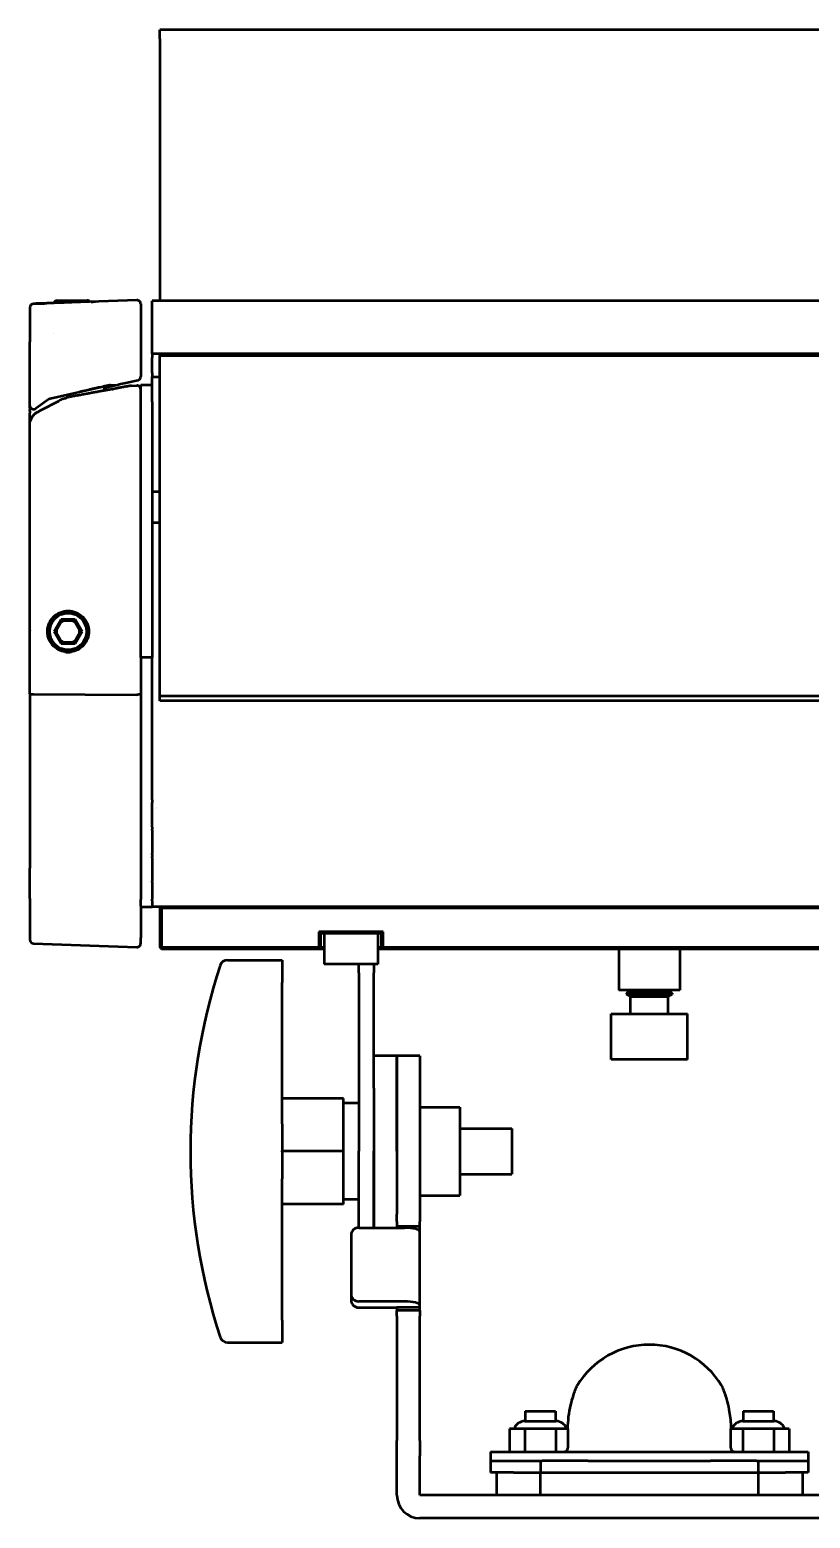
# Model space of a CAD drawing. Header units: millimetres. Extents: x 0 to 3000, y 0 to 3000.
# Drawn here: x 1805.5 to 1907.5, y 1404.5 to 1599.2 of the extents above; entities that cross this region are included whole.
import ezdxf

# ---------------------------------------------------------------- set-up
doc = ezdxf.new("R2010")
doc.units = ezdxf.units.MM
doc.layers.add('Visible (ANSI)', color=7, linetype='Continuous', lineweight=50)

msp = doc.modelspace()

# ---------------------------------------------------------------- linework, layer by layer
at = {"layer": 'Visible (ANSI)'}
for p, q in [((1822.4812, 1598.0129), (1822.4812, 1599.1955)), ((2820.4812, 1599.1955), (1822.4812, 1599.1955)), ((1822.4812, 1598.0129), (1822.4812, 1563.7281)), ((1809.0812, 1563.7709), (1812.5853, 1563.7709)), ((1812.5853, 1563.7709), (1812.9812, 1563.7709)), ((1819.4637, 1563.8274), (1813.2692, 1563.611)), ((1821.4812, 1563.592), (1821.4812, 1563.7281)), ((2821.4812, 1563.7281), (1821.4812, 1563.7281)), ((1821.4812, 1562.0395), (1821.4812, 1563.592)), ((1805.4812, 1562.8563), (1805.4812, 1562.8563)), ((1819.9812, 1563.3277), (1819.9812, 1562.7715)), ((1819.9812, 1562.7715), (1819.9812, 1560.8564)), ((1821.4812, 1557.3839), (1821.4812, 1562.0395)), ((1819.9812, 1560.8564), (1819.9812, 1553.8166)), ((1805.4812, 1553.4306), (1805.4812, 1558.3698)), ((1808.5812, 1559.4243), (1808.5812, 1559.4244)), ((1821.4812, 1556.805), (1821.4812, 1557.3839)), ((2821.4812, 1556.8052), (1821.4812, 1556.8052)), ((1821.4812, 1556.805), (1821.4812, 1556.305)), ((1821.4812, 1554.305), (1821.4812, 1556.305)), ((1822.4812, 1556.805), (1822.4812, 1556.605)), ((1822.4812, 1555.3797), (1822.4812, 1556.605)), ((1822.4812, 1556.605), (2820.4812, 1556.605)), ((1821.4812, 1554.305), (1821.4812, 1553.805)), ((1822.4812, 1512.0533), (1822.4812, 1555.3797)), ((1805.4812, 1552.9765), (1805.4812, 1553.4306)), ((1805.4812, 1550.0487), (1805.4812, 1552.9765)), ((1808.1465, 1550.9568), (1815.0751, 1552.517)), ((1815.9418, 1552.7122), (1815.075, 1552.517)), ((1815.075, 1552.517), (1815.075, 1552.517)), ((1815.1812, 1551.9779), (1815.1812, 1552.1409)), ((1815.1812, 1551.8921), (1815.1812, 1551.8921)), ((1815.5713, 1552.4237), (1817.1106, 1552.7703)), ((1816.0342, 1552.7241), (1817.0182, 1552.7584)), ((1818.0548, 1552.9829), (1817.1106, 1552.7703)), ((1819.5909, 1553.3289), (1818.0548, 1552.983)), ((1818.783, 1552.6337), (1819.4637, 1552.6575)), ((1819.9812, 1552.7381), (1821.4812, 1552.7381)), ((1819.9812, 1549.1361), (1819.9812, 1552.7381)), ((1821.4812, 1553.805), (1822.4812, 1553.805)), ((1821.4812, 1553.3587), (1821.4812, 1553.8049)), ((1821.4812, 1550.5332), (1821.4812, 1553.3587)), ((1805.4812, 1550.0487), (1805.4812, 1550.0444)), ((1805.4812, 1550.0218), (1805.4812, 1550.0011)), ((1805.4812, 1549.9765), (1805.4812, 1549.9532)), ((1807.9618, 1550.8731), (1806.2756, 1549.6444)), ((1806.9106, 1549.4213), (1809.3128, 1550.6745)), ((1821.4812, 1550.5332), (1821.4812, 1549.1361)), ((1805.4812, 1549.939), (1805.4812, 1549.9111)), ((1805.4812, 1549.8843), (1805.4812, 1549.8521)), ((1805.4812, 1547.4631), (1805.4812, 1549.0509)), ((1806.5561, 1549.2363), (1806.9106, 1549.4212)), ((1806.5561, 1549.2363), (1806.5561, 1549.2363)), ((1806.5561, 1549.2362), (1806.5562, 1549.2362)), ((1819.9812, 1517.0798), (1819.9812, 1549.1361)), ((1821.4812, 1549.1361), (1821.4812, 1517.0798)), ((1805.4812, 1547.4631), (1805.4812, 1547.4692)), ((1805.4812, 1512.3319), (1805.4812, 1547.4631)), ((1821.4812, 1538.7827), (1822.4812, 1538.7827)), ((1821.4812, 1534.7255), (1822.4812, 1534.7255)), ((1809.5657, 1522.0612), (1808.6502, 1520.4755)), ((1809.6812, 1521.8612), (1808.8812, 1520.4755)), ((1811.3967, 1522.0612), (1809.5657, 1522.0612)), ((1809.5657, 1522.0612), (1809.6812, 1521.8612)), ((1811.2812, 1521.8612), (1809.6812, 1521.8612)), ((1811.3967, 1522.0612), (1811.2812, 1521.8612)), ((1812.0812, 1520.4755), (1811.2812, 1521.8612)), ((1812.3121, 1520.4755), (1811.3967, 1522.0612)), ((1808.6502, 1520.4755), (1809.5657, 1518.8899)), ((1808.6502, 1520.4755), (1808.8812, 1520.4755)), ((1808.8812, 1520.4755), (1809.6812, 1519.0899)), ((1809.5657, 1518.8899), (1809.6812, 1519.0899)), ((1809.5657, 1518.8899), (1811.3967, 1518.8899)), ((1809.6812, 1519.0899), (1811.2812, 1519.0899)), ((1811.2812, 1519.0899), (1812.0812, 1520.4755)), ((1811.3967, 1518.8899), (1811.2812, 1519.0899)), ((1811.3967, 1518.8899), (1812.3121, 1520.4755)), ((1812.3121, 1520.4755), (1812.0812, 1520.4755)), ((1819.9812, 1517.0798), (1819.9812, 1498.1202)), ((1821.4812, 1517.0798), (1819.9812, 1517.0798)), ((1821.4812, 1505.9588), (1821.4812, 1517.0798)), ((1805.4812, 1512.3319), (1805.4812, 1496.3589)), ((1805.9637, 1512.2683), (1819.4637, 1512.2084)), ((1822.4812, 1511.4144), (1822.4812, 1512.0533)), ((1822.4812, 1512.0533), (2820.4812, 1512.0533)), ((2820.4812, 1511.4144), (1822.4812, 1511.4144)), ((1821.4812, 1505.6301), (1821.4812, 1505.9588)), ((1821.4812, 1505.3787), (1821.4812, 1505.6301)), ((1821.4812, 1505.0061), (1821.4812, 1505.3787)), ((1821.4812, 1502.4636), (1821.4812, 1505.0061)), ((1821.4812, 1502.0275), (1821.4812, 1502.4636)), ((1821.4812, 1501.693), (1821.4812, 1502.0275)), ((1821.4812, 1501.2812), (1821.4812, 1501.693)), ((1821.4812, 1498.5875), (1821.4812, 1501.2812)), ((1819.9812, 1498.1202), (1819.9812, 1494.8499)), ((1821.4812, 1498.4652), (1821.4812, 1498.5875)), ((1821.4812, 1498.4652), (1821.4812, 1498.1255)), ((1821.4812, 1498.0081), (1821.4812, 1498.1255)), ((1821.4812, 1494.9929), (1821.4812, 1498.0081)), ((1819.9812, 1494.8499), (1819.9812, 1485.4381)), ((1821.4812, 1494.8752), (1821.4812, 1494.9929)), ((1821.4812, 1494.8752), (1821.4812, 1494.6307)), ((1821.4812, 1494.5021), (1821.4812, 1494.6307)), ((1821.4812, 1494.5021), (1821.4812, 1491.4329)), ((1821.4812, 1491.3043), (1821.4812, 1491.4329)), ((1821.4812, 1491.3043), (1821.4812, 1491.0179)), ((1821.4812, 1490.8893), (1821.4812, 1491.0179)), ((1821.4812, 1490.8893), (1821.4812, 1487.8201)), ((1805.4812, 1485.5648), (1805.4812, 1489.5108)), ((1821.4812, 1487.6915), (1821.4812, 1487.8201)), ((1821.4812, 1487.6915), (1821.4812, 1485.4795)), ((1819.9812, 1484.5596), (1819.9812, 1485.4381)), ((1819.9812, 1484.5596), (1819.9812, 1480.3855)), ((1821.4812, 1484.4381), (1819.9812, 1484.4381)), ((1821.4812, 1485.2571), (1821.4812, 1485.4795)), ((1821.4812, 1485.2571), (1821.4812, 1484.4381)), ((2821.4812, 1484.4795), (1821.4812, 1484.4795)), ((1822.5812, 1484.3795), (1822.4812, 1484.2795)), ((1822.4812, 1484.2795), (1822.4812, 1479.1795)), ((1822.5812, 1484.3795), (1822.6812, 1484.4795)), ((1822.6812, 1484.2795), (1822.5812, 1484.3795)), ((2032.2812, 1484.2795), (1822.6812, 1484.2795)), ((1822.6812, 1484.2795), (1822.6812, 1479.1795)), ((1819.9812, 1479.6933), (1819.9812, 1480.3855)), ((1843.2812, 1481.1795), (1843.2812, 1479.1795)), ((1851.6812, 1481.1795), (1843.2812, 1481.1795)), ((1843.2812, 1481.1795), (1843.4812, 1480.9795)), ((1843.4812, 1480.9795), (1843.4812, 1479.1795)), ((1851.4812, 1480.9795), (1843.4812, 1480.9795)), ((1843.9812, 1480.9795), (1843.9812, 1476.9795)), ((1850.9812, 1480.9795), (1850.9812, 1476.9795)), ((1851.6812, 1481.1795), (1851.4812, 1480.9795)), ((1851.4812, 1479.1795), (1851.4812, 1480.9795)), ((1851.6812, 1479.1795), (1851.6812, 1481.1795)), ((1805.9637, 1479.665), (1819.4637, 1479.1936)), ((1822.5812, 1479.0795), (1822.4812, 1479.1795)), ((1822.6812, 1479.1795), (1822.5812, 1479.0795)), ((1822.5812, 1479.0795), (1822.6812, 1478.9795)), ((1822.6812, 1479.1795), (1843.2812, 1479.1795)), ((1822.6812, 1478.9795), (1843.2812, 1478.9795)), ((1843.3812, 1479.0795), (1843.2812, 1479.1795)), ((1843.2812, 1478.9795), (1843.3812, 1479.0795)), ((1843.2812, 1478.9795), (1843.9812, 1478.9795)), ((1843.3812, 1479.0795), (1843.4812, 1479.1795)), ((1843.4812, 1479.1795), (1843.9812, 1479.1795)), ((1850.9812, 1479.1795), (1851.4812, 1479.1795)), ((1850.9812, 1478.9795), (1851.6812, 1478.9795)), ((1851.5812, 1479.0795), (1851.4812, 1479.1795)), ((1851.6812, 1479.1795), (1851.5812, 1479.0795)), ((1851.5812, 1479.0795), (1851.6812, 1478.9795)), ((1851.6812, 1479.1795), (1923.2812, 1479.1795)), ((1851.6812, 1478.9795), (1923.2812, 1478.9795)), ((1882.4812, 1478.9795), (1882.4812, 1473.5795)), ((1890.4812, 1478.9795), (1890.4812, 1473.5795)), ((1831.3197, 1477.4795), (1838.4812, 1477.4795)), ((1838.4812, 1477.4794), (1838.4812, 1477.4795)), ((1838.4812, 1477.4794), (1838.4812, 1474.5654)), ((1850.9812, 1476.9795), (1843.9812, 1476.9795)), ((1848.4812, 1475.8178), (1848.4812, 1476.9795)), ((1850.4812, 1476.9795), (1850.4812, 1475.8178)), ((1838.4812, 1469.01), (1838.4812, 1474.5654)), ((1848.4812, 1475.8178), (1848.4812, 1462.1413)), ((1850.4812, 1462.1413), (1850.4812, 1475.8178)), ((1890.4812, 1473.5795), (1882.4812, 1473.5795)), ((1884.0187, 1473.4795), (1883.4812, 1473.1692)), ((1883.4812, 1473.1692), (1889.4812, 1473.1692)), ((1883.4812, 1473.1692), (1883.4812, 1473.0442)), ((1889.4812, 1473.0442), (1883.4812, 1473.0442)), ((1884.0187, 1472.7339), (1883.4812, 1473.0442)), ((1884.0187, 1473.4795), (1884.0187, 1473.5795)), ((1888.9437, 1473.4795), (1884.0187, 1473.4795)), ((1884.0187, 1472.7339), (1888.9437, 1472.7339)), ((1884.0187, 1470.4795), (1884.0187, 1472.7339)), ((1888.9437, 1473.4795), (1888.9437, 1473.5795)), ((1888.9437, 1473.4795), (1889.4812, 1473.1692)), ((1888.9437, 1472.7339), (1889.4812, 1473.0442)), ((1888.9437, 1470.4795), (1888.9437, 1472.7339)), ((1889.4812, 1473.1692), (1889.4812, 1473.0442)), ((1881.4812, 1470.4795), (1891.4812, 1470.4795)), ((1881.4812, 1464.4795), (1881.4812, 1470.4795)), ((1891.4812, 1464.4795), (1891.4812, 1470.4795)), ((1838.4812, 1457.1427), (1838.4812, 1469.01)), ((1853.4812, 1464.9795), (1850.4812, 1464.9795)), ((1853.4812, 1464.9795), (1853.4812, 1452.4795)), ((1853.4812, 1452.4795), (1853.4812, 1464.9795)), ((1856.4812, 1464.9795), (1853.4812, 1464.9795)), ((1856.4812, 1464.9795), (1856.4812, 1452.4795)), ((1891.4812, 1464.4795), (1881.4812, 1464.4795)), ((1848.4812, 1462.1413), (1848.4812, 1460.7295)), ((1848.4812, 1460.7295), (1848.4812, 1452.4795)), ((1850.4812, 1460.7295), (1850.4812, 1462.1413)), ((1850.4812, 1460.7295), (1850.4812, 1452.4795)), ((1846.4812, 1459.4077), (1838.4812, 1459.4077)), ((1846.4812, 1452.4795), (1846.4812, 1459.4077)), ((1846.4812, 1458.8095), (1848.4812, 1458.8095)), ((1838.4812, 1456.0645), (1838.4812, 1457.1427)), ((1856.4812, 1458.253), (1861.6812, 1458.253)), ((1861.6812, 1458.253), (1861.6812, 1446.706)), ((1838.4812, 1456.0645), (1838.4812, 1452.5389)), ((1861.6812, 1455.4795), (1868.4812, 1455.4795)), ((1868.4812, 1455.4795), (1868.4812, 1449.4795)), ((1838.4812, 1452.4202), (1838.4812, 1452.5389)), ((1846.4812, 1452.4795), (1838.4812, 1452.4795)), ((1838.4812, 1452.4202), (1838.4812, 1448.8945)), ((1846.4812, 1445.5513), (1846.4812, 1452.4795)), ((1848.4812, 1442.4795), (1848.4812, 1452.4795)), ((1850.4812, 1452.4795), (1850.4812, 1442.4795)), ((1850.4812, 1442.4795), (1850.4812, 1452.4795)), ((1853.4812, 1452.4795), (1853.4812, 1444.2775)), ((1856.4812, 1452.4795), (1856.4812, 1444.2775)), ((1838.4812, 1447.8163), (1838.4812, 1448.8945)), ((1861.6812, 1449.4795), (1868.4812, 1449.4795)), ((1838.4812, 1435.949), (1838.4812, 1447.8163)), ((1846.4812, 1445.5513), (1838.4812, 1445.5513)), ((1848.4812, 1446.1762), (1846.4812, 1446.1762)), ((1856.4812, 1446.706), (1861.6812, 1446.706)), ((1853.4812, 1443.3139), (1853.4812, 1444.2775)), ((1853.4812, 1443.3139), (1853.4812, 1442.6401)), ((1856.4812, 1444.2775), (1856.4812, 1443.3139)), ((1856.4812, 1442.6401), (1856.4812, 1443.3139)), ((1847.4812, 1441.516), (1847.4812, 1433.8079)), ((1848.4812, 1442.4795), (1854.4812, 1442.4795)), ((1853.4812, 1442.6401), (1853.4812, 1442.4795)), ((1856.4812, 1442.6401), (1853.4812, 1442.6401)), ((1856.4812, 1441.9442), (1856.4812, 1442.6401)), ((1856.4812, 1432.3091), (1856.4812, 1441.9442)), ((1838.4812, 1430.3937), (1838.4812, 1435.949)), ((1847.4812, 1433.8079), (1847.4812, 1433.0049)), ((1854.4812, 1432.8443), (1848.4812, 1432.8443)), ((1848.4812, 1432.0414), (1853.4812, 1432.0414)), ((1853.4812, 1432.0414), (1853.4812, 1431.6497)), ((1856.4812, 1432.0414), (1853.4812, 1432.0414)), ((1853.4812, 1430.9173), (1853.4812, 1431.6497)), ((1856.4812, 1431.6497), (1853.4812, 1431.6497)), ((1856.4812, 1432.0414), (1856.4812, 1432.3091)), ((1856.4812, 1431.6497), (1856.4812, 1432.0414)), ((1856.4812, 1431.6497), (1856.4812, 1430.9173)), ((1838.4812, 1430.3937), (1838.4812, 1427.4796)), ((1853.4812, 1430.9173), (1853.4812, 1428.5932)), ((1856.4812, 1428.5932), (1856.4812, 1430.9173)), ((1831.3197, 1427.4795), (1838.4812, 1427.4795)), ((1838.4812, 1427.4795), (1838.4812, 1427.4796)), ((1853.4812, 1428.5932), (1853.4812, 1419.7743)), ((1856.4812, 1419.7743), (1856.4812, 1428.5932)), ((1853.4812, 1419.7743), (1853.4812, 1414.6335)), ((1856.4812, 1414.6335), (1856.4812, 1419.7743)), ((1870.2312, 1418.4795), (1874.2312, 1418.4795)), ((1870.2312, 1418.4795), (1870.2312, 1417.1795)), ((1874.2312, 1418.4795), (1874.2312, 1417.1795)), ((1898.7312, 1418.4795), (1902.7312, 1418.4795)), ((1898.7312, 1418.4795), (1898.7312, 1417.1795)), ((1902.7312, 1418.4795), (1902.7312, 1417.1795)), ((1870.2105, 1416.1795), (1868.1897, 1416.1795)), ((1868.1897, 1416.1795), (1868.1897, 1413.1795)), ((1870.2012, 1417.1795), (1874.2612, 1417.1795)), ((1874.2519, 1416.1795), (1870.2105, 1416.1795)), ((1870.2105, 1416.1795), (1870.2105, 1413.1795)), ((1874.2519, 1416.1795), (1874.2519, 1413.1795)), ((1875.8341, 1416.1795), (1874.2519, 1416.1795)), ((1875.8341, 1416.1795), (1875.8341, 1413.6795)), ((1897.1282, 1413.6795), (1897.1282, 1416.1795)), ((1898.7105, 1416.1795), (1897.1282, 1416.1795)), ((1898.7012, 1417.1795), (1902.7612, 1417.1795)), ((1902.7519, 1416.1795), (1898.7105, 1416.1795)), ((1898.7105, 1416.1795), (1898.7105, 1413.1795)), ((1902.7519, 1416.1795), (1902.7519, 1413.1795)), ((1904.7726, 1416.1795), (1902.7519, 1416.1795)), ((1904.7726, 1416.1795), (1904.7726, 1413.1795)), ((1853.4812, 1412.6406), (1853.4812, 1414.6335)), ((1856.4812, 1414.6335), (1856.4812, 1412.6406)), ((1853.4812, 1407.4795), (1853.4812, 1412.6406)), ((1856.4812, 1407.4795), (1856.4812, 1412.6406)), ((1865.7312, 1413.1795), (1878.4812, 1413.1795)), ((1865.7312, 1413.1795), (1865.7312, 1411.9795)), ((1865.7312, 1411.9795), (1872.2312, 1411.9795)), ((1865.7312, 1411.9795), (1865.7312, 1410.4795)), ((1872.2312, 1411.9795), (1872.4812, 1411.9795)), ((1872.2312, 1411.9795), (1872.2312, 1410.4795)), ((1878.4812, 1411.9795), (1872.4812, 1411.9795)), ((1878.4812, 1413.1795), (1894.4812, 1413.1795)), ((1878.4812, 1411.9795), (1894.4812, 1411.9795)), ((1894.4812, 1413.1795), (1907.2312, 1413.1795)), ((1900.4812, 1411.9795), (1894.4812, 1411.9795)), ((1900.4812, 1411.9795), (1900.7312, 1411.9795)), ((1900.7312, 1411.9795), (1907.2312, 1411.9795)), ((1900.7312, 1410.4795), (1900.7312, 1411.9795)), ((1907.2312, 1413.1795), (1907.2312, 1411.9795)), ((1907.2312, 1411.9795), (1907.2312, 1410.4795)), ((1868.7002, 1410.4795), (1865.7312, 1410.4795)), ((1866.4815, 1410.4795), (1866.4815, 1407.4795)), ((1868.7002, 1410.4795), (1872.2112, 1410.4795)), ((1872.2112, 1410.4795), (1900.7512, 1410.4795)), ((1872.2112, 1410.4795), (1872.2112, 1407.4795)), ((1900.7512, 1410.4795), (1904.2622, 1410.4795)), ((1900.7512, 1407.4795), (1900.7512, 1410.4795)), ((1907.2312, 1410.4795), (1904.2622, 1410.4795)), ((1906.4809, 1410.4795), (1906.4809, 1407.4795)), ((1916.4812, 1407.4795), (1856.4812, 1407.4795)), ((1916.4812, 1404.4795), (1856.4812, 1404.4795))]:
    msp.add_line(p, q, dxfattribs=at)
for radius in [2.6, 2.4]:
    msp.add_circle((1810.4812, 1520.4755), radius, dxfattribs=at)
for centre, radius, start, end in [((1809.0812, 1563.2709), 0.5, 90, 159.182764), ((1812.9812, 1563.2709), 0.5, 43.224802, 90), ((1819.4812, 1563.3278), 0.5, 359.993399, 92.002594), ((1805.9812, 1562.8563), 0.5, 92.000295, 180), ((1817.0008, 1553.2581), 0.5, 272.000113, 282.690021), ((1818.8005, 1552.134), 0.5, 92.000003, 100.40334), ((1819.4812, 1552.1578), 0.5, 0, 92), ((1819.4812, 1553.8166), 0.5, 282.690039, 0), ((1805.9812, 1550.0485), 0.5, 179.982243, 306.079976), ((1810.4812, 1520.4755), 1.5, 112.517825, 127.482175), ((1810.4812, 1520.4755), 1.5, 52.517825, 67.482175), ((1810.4812, 1520.4755), 1.5, 172.517825, 187.482175), ((1810.4812, 1520.4755), 1.5, 232.517825, 247.482175), ((1810.4812, 1520.4755), 1.5, 292.517825, 307.482175), ((1810.4812, 1520.4755), 1.5, 352.517825, 7.482175), ((1821.4812, 1497.1493), 0.5, 25.220948, 25.225975), ((1805.9812, 1480.1647), 0.5, 180, 268), ((1819.4812, 1479.6933), 0.5, 267.999649, 0), ((1904.4299, 1452.4795), 77.9488, 161.826481, 198.173519), ((1831.3197, 1476.4795), 1, 90, 161.826481), ((1831.3197, 1428.4795), 1, 198.173519, 270), ((1886.4812, 1416.1795), 11, 31.002719, 148.997281), ((1877.4811, 1421.5878), 0.5, 148.991359, 154.212521), ((1895.4812, 1421.5878), 0.5, 25.786727, 31.007842), ((1895.4812, 1421.5878), 0.5, 14.483675, 14.486394), ((1870.2012, 1415.6795), 1.5, 90, 160.528779), ((1874.2612, 1415.6795), 1.5, 19.471221, 90), ((1898.7012, 1415.6795), 1.5, 90, 160.528779), ((1902.7612, 1415.6795), 1.5, 19.471221, 90), ((1875.3341, 1413.6795), 0.5, 269.999712, 0), ((1897.6282, 1413.6795), 0.5, 180, 270.000288), ((1856.4812, 1407.4795), 3, 180, 270)]:
    msp.add_arc(centre, radius, start, end, dxfattribs=at)
for centre, major_axis, ratio, start_param, end_param in [((1787.747, 1562.7413), (26.3165, 0.8985), 0.00034011, 5.49551491, 5.57470978), ((1816.0452, 1552.2406), (0.4602, 0.1741), 0.98085447, 1.23809984, 1.42784518), ((1817.9449, 1553.4707), (0.1098, -0.4878), 0.0130534, 0.00000007, 0.00005252), ((1805.9812, 1489.5108), (-0.5, 0), 0.00019617, 6.28200081, 6.28318531), ((1805.9812, 1485.5648), (-0.5, 0), 0.00019617, 6.28296131, 6.28318531), ((1848.4812, 1441.516), (-1, 0), 0.96351791, 4.71238898, 6.28318531), ((1854.4812, 1441.9442), (2, 0), 0.26764386, 0, 1.57079633), ((1848.4812, 1433.8079), (-1, 0), 0.96351791, 0, 1.57079633), ((1848.4812, 1433.0049), (-1, 0), 0.96351791, 0, 1.57079633), ((1854.4812, 1432.3091), (2, 0), 0.26764386, 0, 1.57079633)]:
    msp.add_ellipse(centre, major_axis=major_axis, ratio=ratio, start_param=start_param, end_param=end_param, dxfattribs=at)
for points, knots in [([(1813.2693, 1563.6106), (1812.7512, 1563.5931), (1812.2303, 1563.5749), (1811.7083, 1563.5566), (1811.2317, 1563.54), (1810.7542, 1563.5233), (1810.2771, 1563.5067), (1810.0474, 1563.4986), (1809.8177, 1563.4906), (1809.5884, 1563.4826), (1809.3747, 1563.4751), (1809.1614, 1563.4677), (1808.9484, 1563.4603), (1808.5274, 1563.4456), (1808.1081, 1563.4309), (1807.6912, 1563.4164), (1807.2792, 1563.402), (1806.8696, 1563.3877), (1806.4653, 1563.3735), (1806.2973, 1563.3677), (1806.1303, 1563.3618), (1805.9637, 1563.356)], [0, 0, 0, 0, 0.21249592, 0.21249592, 0.21249592, 0.40655314, 0.40655314, 0.40655314, 0.5, 0.5, 0.5, 0.58705954, 0.58705954, 0.58705954, 0.7592082, 0.7592082, 0.7592082, 0.92932609, 0.92932609, 0.92932609, 1, 1, 1, 1]), ([(1813.5245, 1563.6196), (1813.6577, 1563.6243), (1813.7664, 1563.6283), (1813.9192, 1563.6339), (1813.9714, 1563.6359), (1814.0237, 1563.6379), (1814.037, 1563.6385), (1814.048, 1563.639), (1814.0504, 1563.6391), (1814.0504, 1563.6391)], [0.972777075, 0.972777075, 0.972777075, 0.972777075, 1.171378399, 1.171378399, 1.335367702, 1.335367702, 1.419242742, 1.419242742, 1.457343204, 1.457343204, 1.457343204, 1.457343204]), ([(1805.4812, 1562.8563), (1805.4812, 1562.8563), (1805.4812, 1562.8506), (1805.4812, 1562.8388), (1805.4812, 1562.8281), (1805.4812, 1562.8125), (1805.4812, 1562.7917), (1805.4812, 1562.7705), (1805.4812, 1562.744), (1805.4812, 1562.7121), (1805.4812, 1562.6767), (1805.4812, 1562.6346), (1805.4812, 1562.5857), (1805.4812, 1562.5743), (1805.4812, 1562.5625), (1805.4812, 1562.5504), (1805.4812, 1562.5058), (1805.4812, 1562.4564), (1805.4812, 1562.4021), (1805.4812, 1562.3278), (1805.4812, 1562.2444), (1805.4812, 1562.1522), (1805.4812, 1562.0542), (1805.4812, 1561.9463), (1805.4812, 1561.829), (1805.4812, 1561.7623), (1805.4812, 1561.6925), (1805.4812, 1561.62), (1805.4812, 1561.5601), (1805.4812, 1561.4984), (1805.4812, 1561.4347), (1805.4812, 1561.2958), (1805.4812, 1561.1481), (1805.4812, 1560.9926), (1805.4812, 1560.8485), (1805.4812, 1560.6979), (1805.4812, 1560.5416), (1805.4812, 1560.417), (1805.4812, 1560.2888), (1805.4812, 1560.1576), (1805.4812, 1560.142), (1805.4812, 1560.1263), (1805.4812, 1560.1106), (1805.4812, 1559.9795), (1805.4812, 1559.8453), (1805.4812, 1559.7088), (1805.4812, 1559.5869), (1805.4812, 1559.4631), (1805.4812, 1559.3377), (1805.4812, 1559.2248), (1805.4812, 1559.1107), (1805.4812, 1558.9955), (1805.4812, 1558.8911), (1805.4812, 1558.7859), (1805.4812, 1558.6801), (1805.4812, 1558.5772), (1805.4812, 1558.4738), (1805.4812, 1558.3698)], [0, 0, 0, 0, 0.060763721, 0.060763721, 0.060763721, 0.116168627, 0.116168627, 0.116168627, 0.172611674, 0.172611674, 0.172611674, 0.23532933, 0.23532933, 0.23532933, 0.25, 0.25, 0.25, 0.30376686, 0.30376686, 0.30376686, 0.377307247, 0.377307247, 0.377307247, 0.455499939, 0.455499939, 0.455499939, 0.5, 0.5, 0.5, 0.536670148, 0.536670148, 0.536670148, 0.616698674, 0.616698674, 0.616698674, 0.690841593, 0.690841593, 0.690841593, 0.75, 0.75, 0.75, 0.757041352, 0.757041352, 0.757041352, 0.815857583, 0.815857583, 0.815857583, 0.868341106, 0.868341106, 0.868341106, 0.915599127, 0.915599127, 0.915599127, 0.958404077, 0.958404077, 0.958404077, 0.999994473, 0.999994473, 0.999994473, 0.999994473]), ([(1818.7102, 1552.6258), (1818.7102, 1552.6258), (1818.7088, 1552.6255), (1818.7062, 1552.6251), (1818.7036, 1552.6246), (1818.6996, 1552.6238), (1818.6943, 1552.6229), (1818.6889, 1552.6219), (1818.682, 1552.6206), (1818.674, 1552.6191), (1818.6662, 1552.6177), (1818.6573, 1552.6161), (1818.6474, 1552.6142), (1818.6346, 1552.6119), (1818.6202, 1552.6093), (1818.6045, 1552.6064), (1818.5885, 1552.6034), (1818.5711, 1552.6003), (1818.5527, 1552.5969), (1818.5341, 1552.5935), (1818.5144, 1552.5898), (1818.4939, 1552.5861), (1818.4675, 1552.5812), (1818.4397, 1552.5761), (1818.4109, 1552.5708), (1818.3812, 1552.5654), (1818.3505, 1552.5598), (1818.319, 1552.554), (1818.3112, 1552.5525), (1818.3033, 1552.5511), (1818.2953, 1552.5496), (1818.2679, 1552.5446), (1818.24, 1552.5395), (1818.2117, 1552.5343), (1818.171, 1552.5268), (1818.1295, 1552.5192), (1818.0873, 1552.5114), (1818.0828, 1552.5106), (1818.0783, 1552.5098), (1818.0738, 1552.509), (1818.0312, 1552.5011), (1817.9879, 1552.4932), (1817.9442, 1552.4851), (1817.8902, 1552.4752), (1817.8354, 1552.4652), (1817.7801, 1552.455), (1817.7196, 1552.4439), (1817.6585, 1552.4327), (1817.5968, 1552.4214), (1817.5248, 1552.4082), (1817.4522, 1552.3948), (1817.3791, 1552.3814), (1817.2987, 1552.3666), (1817.2176, 1552.3517), (1817.136, 1552.3368), (1817.1229, 1552.3344), (1817.1097, 1552.3319), (1817.0965, 1552.3295), (1817.0179, 1552.3151), (1816.9388, 1552.3006), (1816.8594, 1552.286), (1816.768, 1552.2692), (1816.6762, 1552.2524), (1816.5841, 1552.2354), (1816.5709, 1552.233), (1816.5577, 1552.2306), (1816.5445, 1552.2282), (1816.4254, 1552.2063), (1816.3058, 1552.1843), (1816.1857, 1552.1623), (1816.1452, 1552.1549), (1816.1047, 1552.1474), (1816.0642, 1552.14), (1815.9686, 1552.1224), (1815.8727, 1552.1048), (1815.7767, 1552.0872), (1815.6201, 1552.0585), (1815.463, 1552.0296), (1815.3055, 1552.0007), (1815.2074, 1551.9827), (1815.1092, 1551.9647), (1815.0109, 1551.9466), (1814.9342, 1551.9325), (1814.8574, 1551.9184), (1814.7806, 1551.9043), (1814.6004, 1551.8712), (1814.4198, 1551.8381), (1814.2389, 1551.8049), (1814.1416, 1551.787), (1814.0442, 1551.7691), (1813.9467, 1551.7512), (1813.8634, 1551.7359), (1813.7801, 1551.7207), (1813.6968, 1551.7053), (1813.5114, 1551.6713), (1813.3258, 1551.6372), (1813.1399, 1551.6031), (1813.052, 1551.587), (1812.964, 1551.5708), (1812.8759, 1551.5546), (1812.7707, 1551.5353), (1812.6654, 1551.516), (1812.5601, 1551.4967), (1812.3588, 1551.4597), (1812.1573, 1551.4227), (1811.9555, 1551.3857), (1811.904, 1551.3762), (1811.8524, 1551.3667), (1811.8008, 1551.3573), (1811.6471, 1551.329), (1811.4934, 1551.3008), (1811.3396, 1551.2726), (1811.134, 1551.2348), (1810.9284, 1551.1971), (1810.7226, 1551.1593)], [0, 0, 0, 0, 0.00753329, 0.00753329, 0.00753329, 0.01523114, 0.01523114, 0.01523114, 0.02331602, 0.02331602, 0.02331602, 0.03125, 0.03125, 0.03125, 0.04148395, 0.04148395, 0.04148395, 0.05193233, 0.05193233, 0.05193233, 0.0625, 0.0625, 0.0625, 0.0761608, 0.0761608, 0.0761608, 0.0902382, 0.0902382, 0.0902382, 0.09375, 0.09375, 0.09375, 0.10583261, 0.10583261, 0.10583261, 0.12316321, 0.12316321, 0.12316321, 0.125, 0.125, 0.125, 0.14245169, 0.14245169, 0.14245169, 0.16396924, 0.16396924, 0.16396924, 0.1875, 0.1875, 0.1875, 0.2149346, 0.2149346, 0.2149346, 0.24513443, 0.24513443, 0.24513443, 0.25, 0.25, 0.25, 0.27906031, 0.27906031, 0.27906031, 0.3125, 0.3125, 0.3125, 0.31728414, 0.31728414, 0.31728414, 0.36045227, 0.36045227, 0.36045227, 0.375, 0.375, 0.375, 0.40929892, 0.40929892, 0.40929892, 0.46520207, 0.46520207, 0.46520207, 0.5, 0.5, 0.5, 0.52713317, 0.52713317, 0.52713317, 0.59076287, 0.59076287, 0.59076287, 0.625, 0.625, 0.625, 0.65423107, 0.65423107, 0.65423107, 0.71923629, 0.71923629, 0.71923629, 0.75, 0.75, 0.75, 0.78675972, 0.78675972, 0.78675972, 0.85703183, 0.85703183, 0.85703183, 0.875, 0.875, 0.875, 0.92851197, 0.92851197, 0.92851197, 1, 1, 1, 1]), ([(1814.7028, 1552.4331), (1814.6811, 1552.4283), (1814.6594, 1552.4234), (1814.6377, 1552.4185), (1814.5819, 1552.4059), (1814.5259, 1552.3933), (1814.4699, 1552.3807), (1814.4065, 1552.3664), (1814.343, 1552.3521), (1814.2794, 1552.3378), (1814.2074, 1552.3216), (1814.1352, 1552.3053), (1814.063, 1552.2891), (1813.981, 1552.2706), (1813.899, 1552.2522), (1813.8168, 1552.2336), (1813.7241, 1552.2128), (1813.6312, 1552.1918), (1813.5382, 1552.1709), (1813.4916, 1552.1604), (1813.445, 1552.1499), (1813.3983, 1552.1394), (1813.3408, 1552.1265), (1813.2834, 1552.1135), (1813.2259, 1552.1006), (1813.1105, 1552.0746), (1812.9951, 1552.0486), (1812.8796, 1552.0226), (1812.7528, 1551.9941), (1812.626, 1551.9655), (1812.4991, 1551.9369), (1812.3605, 1551.9057), (1812.2219, 1551.8745), (1812.0834, 1551.8433)], [0, 0, 0, 0, 0.0252127, 0.0252127, 0.0252127, 0.090089829, 0.090089829, 0.090089829, 0.16338306, 0.16338306, 0.16338306, 0.246404558, 0.246404558, 0.246404558, 0.340509081, 0.340509081, 0.340509081, 0.446753823, 0.446753823, 0.446753823, 0.5, 0.5, 0.5, 0.565599464, 0.565599464, 0.565599464, 0.697231022, 0.697231022, 0.697231022, 0.841869907, 0.841869907, 0.841869907, 0.99999999, 0.99999999, 0.99999999, 0.99999999]), ([(1815.5711, 1552.6287), (1815.5711, 1552.6287), (1815.5711, 1552.6287), (1815.5711, 1552.6287), (1815.5711, 1552.6287), (1815.5709, 1552.6286), (1815.5708, 1552.6286), (1815.5704, 1552.6285), (1815.5703, 1552.6285), (1815.5701, 1552.6284), (1815.57, 1552.6284), (1815.5695, 1552.6283), (1815.5691, 1552.6282), (1815.5673, 1552.6278), (1815.5659, 1552.6275), (1815.5616, 1552.6264), (1815.5587, 1552.6257), (1815.5473, 1552.6228), (1815.5389, 1552.6203), (1815.5051, 1552.6097), (1815.4804, 1552.5996), (1815.4086, 1552.5635), (1815.3639, 1552.5311), (1815.2886, 1552.4551), (1815.257, 1552.4109), (1815.2097, 1552.3158), (1815.1936, 1552.2637), (1815.1828, 1552.1879), (1815.1812, 1552.1644), (1815.1812, 1552.1409)], [0.0152866023, 0.0152866023, 0.0152866023, 0.0152866023, 0.015451213, 0.015451213, 0.0160717551, 0.0160717551, 0.016305854, 0.016305854, 0.0163615332, 0.0163615332, 0.0164174885, 0.0164174885, 0.016529894, 0.016529894, 0.0169742638, 0.0169742638, 0.0178567246, 0.0178567246, 0.0205046651, 0.0205046651, 0.0284709795, 0.0284709795, 0.0446145884, 0.0446145884, 0.0605388192, 0.0605388192, 0.0764709165, 0.0764709165, 0.0835101622, 0.0835101622, 0.0835101622, 0.0835101622]), ([(1815.183, 1551.9782), (1815.1916, 1552.0761), (1815.2295, 1552.1717), (1815.2909, 1552.2484), (1815.361, 1552.3361), (1815.4619, 1552.3991), (1815.5713, 1552.4237)], [0.062761178, 0.062761178, 0.062761178, 0.062761178, 0.5, 0.5, 0.5, 1, 1, 1, 1]), ([(1816.2105, 1552.1669), (1816.2715, 1552.1781), (1816.3192, 1552.1868), (1816.365, 1552.1952), (1816.3762, 1552.1973), (1816.3835, 1552.1986)], [0, 0, 0, 0, 0.0321147187, 0.0321147187, 0.048808255, 0.048808255, 0.048808255, 0.048808255]), ([(1805.4812, 1550.0201), (1805.4812, 1550.021), (1805.4812, 1550.0213), (1805.4812, 1550.0221), (1805.4812, 1550.0227), (1805.4811, 1550.0261), (1805.481, 1550.0283), (1805.4809, 1550.0339), (1805.4809, 1550.0373), (1805.4809, 1550.0419), (1805.4809, 1550.0431), (1805.4809, 1550.0442)], [0, 0, 0, 0, 0.00187781898, 0.00187781898, 0.00398891194, 0.00398891194, 0.00546400564, 0.00546400564, 0.00679071859, 0.00679071859, 0.0071860501, 0.0071860501, 0.0071860501, 0.0071860501]), ([(1805.4812, 1549.9532), (1805.4812, 1549.9684), (1805.4812, 1549.9836), (1805.4812, 1550.0039), (1805.4812, 1550.0114), (1805.4812, 1550.0246), (1805.4812, 1550.0269), (1805.4812, 1550.0332), (1805.4811, 1550.0375), (1805.4811, 1550.045)], [0.0034834741, 0.0034834741, 0.0034834741, 0.0034834741, 0.0151862389, 0.0151862389, 0.0227892806, 0.0227892806, 0.0266074751, 0.0266074751, 0.0304124331, 0.0304124331, 0.0304124331, 0.0304124331]), ([(1807.9618, 1550.8731), (1807.9813, 1550.8873), (1808.0018, 1550.9001), (1808.0232, 1550.9114), (1808.0426, 1550.9216), (1808.0627, 1550.9305), (1808.0832, 1550.9381), (1808.1039, 1550.9457), (1808.125, 1550.952), (1808.1465, 1550.9568)], [0, 0, 0, 0, 0.354661432, 0.354661432, 0.354661432, 0.676894533, 0.676894533, 0.676894533, 0.999994904, 0.999994904, 0.999994904, 0.999994904]), ([(1809.8225, 1550.9051), (1809.8214, 1550.9047), (1809.8203, 1550.9043), (1809.8192, 1550.9038), (1809.658, 1550.8414), (1809.4874, 1550.7656), (1809.3128, 1550.6745)], [0.664437667, 0.664437667, 0.664437667, 0.664437667, 0.666666667, 0.666666667, 0.666666667, 1, 1, 1, 1]), ([(1805.4812, 1549.2998), (1805.4812, 1549.2998), (1805.4812, 1549.2247), (1805.4812, 1549.1409), (1805.4812, 1549.0509)], [0.749752207, 0.749752207, 0.749752207, 0.749752207, 0.75, 1, 1, 1, 1]), ([(1805.4812, 1547.4631), (1805.4812, 1547.6782), (1805.5168, 1547.896), (1805.6502, 1548.2931), (1805.746, 1548.4784), (1805.8663, 1548.643)], [0, 0, 0, 0, 0.064663253, 0.064663253, 0.125889716, 0.125889716, 0.125889716, 0.125889716]), ([(1805.7553, 1548.4737), (1805.7538, 1548.4711), (1805.7523, 1548.4686), (1805.7508, 1548.466), (1805.6844, 1548.3513), (1805.6288, 1548.2291), (1805.586, 1548.102)], [0.516621377, 0.516621377, 0.516621377, 0.516621377, 0.520773688, 0.520773688, 0.520773688, 0.704743177, 0.704743177, 0.704743177, 0.704743177]), ([(1806.3083, 1549.083), (1806.24, 1549.0336), (1806.0787, 1548.9006), (1805.9398, 1548.7435), (1805.8663, 1548.643)], [0.133944266, 0.133944266, 0.133944266, 0.133944266, 0.25, 0.421366622, 0.421366622, 0.421366622, 0.421366622]), ([(1806.412, 1549.1534), (1806.3086, 1549.088), (1806.2112, 1549.013), (1806.0932, 1548.9036), (1806.0657, 1548.8766), (1806.039, 1548.8489)], [0.56365051, 0.56365051, 0.56365051, 0.56365051, 0.747280505, 0.747280505, 0.805063778, 0.805063778, 0.805063778, 0.805063778]), ([(1807.7834, 1520.5545), (1807.7881, 1520.7049), (1807.8051, 1520.8548), (1807.8736, 1521.1995), (1807.9346, 1521.3915), (1808.149, 1521.8738), (1808.3347, 1522.146), (1808.8155, 1522.6328), (1809.1144, 1522.8348), (1809.7751, 1523.1117), (1810.1305, 1523.1832), (1810.8484, 1523.1833), (1811.2039, 1523.112), (1811.8646, 1522.8354), (1812.1636, 1522.6335), (1812.6435, 1522.1478), (1812.8285, 1521.8769), (1813.0428, 1521.3954), (1813.104, 1521.2025), (1813.1774, 1520.8304), (1813.1945, 1520.6532), (1813.1945, 1520.4755)], [-0.84513722, -0.84513722, -0.84513722, -0.84513722, -0.799924791, -0.799924791, -0.739655526, -0.739655526, -0.641592594, -0.641592594, -0.534355133, -0.534355133, -0.426594672, -0.426594672, -0.318844311, -0.318844311, -0.211602395, -0.211602395, -0.113924825, -0.113924825, -0.053385514, -0.053385514, -0.000043654, -0.000043654, -0.000043654, -0.000043654]), ([(1810.0997, 1517.8034), (1809.7872, 1517.8483), (1809.4852, 1517.9471), (1808.9171, 1518.251), (1808.6579, 1518.458), (1808.2396, 1518.9405), (1808.0785, 1519.2078), (1807.9026, 1519.6603), (1807.8551, 1519.8298), (1807.8012, 1520.1329), (1807.7876, 1520.2645), (1807.7834, 1520.3966)], [-0.387631026, -0.387631026, -0.387631026, -0.387631026, -0.292784164, -0.292784164, -0.193721211, -0.193721211, -0.100462127, -0.100462127, -0.047659902, -0.047659902, -0.007946978, -0.007946978, -0.007946978, -0.007946978]), ([(1813.1945, 1520.4755), (1813.1935, 1520.318), (1813.1791, 1520.1608), (1813.1201, 1519.8341), (1813.0726, 1519.6658), (1812.8965, 1519.2147), (1812.7351, 1518.9476), (1812.3158, 1518.464), (1812.0557, 1518.256), (1811.4899, 1517.9523), (1811.1917, 1517.8531), (1810.8834, 1517.8064)], [-0.385538981, -0.385538981, -0.385538981, -0.385538981, -0.338232663, -0.338232663, -0.285829737, -0.285829737, -0.192779731, -0.192779731, -0.093656796, -0.093656796, -0.000075128, -0.000075128, -0.000075128, -0.000075128]), ([(1810.0997, 1517.8034), (1810.2318, 1517.7854), (1810.3633, 1517.7763), (1810.6198, 1517.7773), (1810.7513, 1517.7875), (1810.8834, 1517.8064)], [-0.8536030172, -0.8536030172, -0.8536030172, -0.8536030172, -0.8150929784, -0.8150929784, -0.7765981398, -0.7765981398, -0.7765981398, -0.7765981398]), ([(1805.4812, 1512.3319), (1805.4812, 1512.3317), (1805.4812, 1512.3316), (1805.4816, 1512.323), (1805.4952, 1512.3147), (1805.5467, 1512.2993), (1805.5837, 1512.2924), (1805.6763, 1512.2808), (1805.7312, 1512.2762), (1805.8462, 1512.2702), (1805.9046, 1512.2686), (1805.9637, 1512.2683)], [-0.0003172087, -0.0003172087, -0.0003172087, -0.0003172087, 0, 0, 0.0198833685, 0.0198833685, 0.0394178237, 0.0394178237, 0.0589488314, 0.0589488314, 0.0767313481, 0.0767313481, 0.0767313481, 0.0767313481]), ([(1819.9812, 1512.2719), (1819.9812, 1512.2718), (1819.9812, 1512.2716), (1819.9808, 1512.2631), (1819.9672, 1512.2548), (1819.9157, 1512.2394), (1819.8787, 1512.2325), (1819.786, 1512.2208), (1819.7312, 1512.2162), (1819.6108, 1512.2099), (1819.5463, 1512.2083), (1819.4754, 1512.2083), (1819.4695, 1512.2083), (1819.4637, 1512.2084)], [-0.1572733544, -0.1572733544, -0.1572733544, -0.1572733544, -0.1569561483, -0.1569561483, -0.1370728011, -0.1370728011, -0.1175383518, -0.1175383518, -0.0980073408, -0.0980073408, -0.0784780742, -0.0784780742, -0.0767313323, -0.0767313323, -0.0767313323, -0.0767313323]), ([(1805.4812, 1496.3589), (1805.4812, 1495.795), (1805.4812, 1494.946), (1805.4812, 1493.8005), (1805.4812, 1492.934), (1805.4812, 1492.0715), (1805.4812, 1490.9275), (1805.4813, 1490.0757), (1805.4812, 1489.5108)], [0, 0, 0, 0, 0.25, 0.375, 0.5, 0.625, 0.75, 1, 1, 1, 1]), ([(1805.4812, 1485.5648), (1805.4812, 1485.3858), (1805.4812, 1485.2068), (1805.4812, 1485.0286), (1805.4812, 1484.8696), (1805.4812, 1484.7114), (1805.4812, 1484.5543), (1805.4812, 1484.4025), (1805.4812, 1484.2518), (1805.4812, 1484.1027), (1805.4812, 1483.9435), (1805.4812, 1483.7861), (1805.4812, 1483.6313), (1805.4812, 1483.5789), (1805.4812, 1483.5268), (1805.4812, 1483.4751), (1805.4812, 1483.3583), (1805.4812, 1483.2431), (1805.4812, 1483.1298), (1805.4812, 1482.9522), (1805.4812, 1482.7793), (1805.4812, 1482.6124), (1805.4812, 1482.4316), (1805.4812, 1482.2577), (1805.4812, 1482.0924), (1805.4812, 1481.9559), (1805.4812, 1481.8253), (1805.4812, 1481.7011), (1805.4812, 1481.6657), (1805.4812, 1481.6308), (1805.4812, 1481.5964), (1805.4812, 1481.4403), (1805.4812, 1481.2954), (1805.4812, 1481.1629), (1805.4812, 1481.0377), (1805.4812, 1480.9235), (1805.4812, 1480.8211), (1805.4812, 1480.7279), (1805.4812, 1480.6444), (1805.4812, 1480.5709), (1805.4812, 1480.5632), (1805.4812, 1480.5555), (1805.4812, 1480.548), (1805.4812, 1480.491), (1805.4812, 1480.4403), (1805.4812, 1480.3961), (1805.4812, 1480.3509), (1805.4812, 1480.3125), (1805.4812, 1480.2807), (1805.4812, 1480.252), (1805.4812, 1480.2287), (1805.4812, 1480.2108), (1805.4812, 1480.1946), (1805.4812, 1480.1827), (1805.4812, 1480.1751), (1805.4812, 1480.1681), (1805.4812, 1480.1647), (1805.4812, 1480.1647)], [0, 0, 0, 0, 0.062723812, 0.062723812, 0.062723812, 0.118655404, 0.118655404, 0.118655404, 0.17270728, 0.17270728, 0.17270728, 0.230468046, 0.230468046, 0.230468046, 0.25, 0.25, 0.25, 0.294105674, 0.294105674, 0.294105674, 0.363227831, 0.363227831, 0.363227831, 0.438136168, 0.438136168, 0.438136168, 0.5, 0.5, 0.5, 0.517663964, 0.517663964, 0.517663964, 0.597886906, 0.597886906, 0.597886906, 0.673710205, 0.673710205, 0.673710205, 0.742748236, 0.742748236, 0.742748236, 0.75, 0.75, 0.75, 0.805157924, 0.805157924, 0.805157924, 0.861503722, 0.861503722, 0.861503722, 0.912365648, 0.912365648, 0.912365648, 0.958289085, 0.958289085, 0.958289085, 1, 1, 1, 1]), ([(1875.8341, 1416.1795), (1875.8341, 1417.2336), (1875.9684, 1418.3087), (1876.3017, 1419.7247), (1876.422, 1420.1431), (1876.6288, 1420.773), (1876.7139, 1421.0093), (1876.8383, 1421.3361), (1876.883, 1421.4489), (1876.9449, 1421.6012), (1876.9663, 1421.6531), (1876.9951, 1421.722), (1877.0047, 1421.7449), (1877.0143, 1421.7677), (1877.0168, 1421.7734), (1877.0193, 1421.7793), (1877.0199, 1421.7808), (1877.0206, 1421.7824), (1877.0208, 1421.7828), (1877.0211, 1421.7835), (1877.0211, 1421.7837), (1877.0214, 1421.7844), (1877.0215, 1421.7846), (1877.022, 1421.7857), (1877.0221, 1421.7859), (1877.0223, 1421.7864), (1877.0224, 1421.7867), (1877.0228, 1421.7875), (1877.023, 1421.788), (1877.0238, 1421.7898), (1877.0244, 1421.7911), (1877.0269, 1421.7967), (1877.0289, 1421.801), (1877.031, 1421.8053)], [0, 0, 0, 0, 0.316227876, 0.316227876, 0.453598192, 0.453598192, 0.543472361, 0.543472361, 0.598615346, 0.598615346, 0.635148343, 0.635148343, 0.661922697, 0.661922697, 0.675488843, 0.675488843, 0.682212323, 0.682212323, 0.685530397, 0.685530397, 0.687179888, 0.687179888, 0.688055757, 0.688055757, 0.688225287, 0.688225287, 0.688409376, 0.688409376, 0.688617999, 0.688617999, 0.689058576, 0.689058576, 0.690484719, 0.690484719, 0.690484719, 0.690484719]), ([(1895.9333, 1421.8014), (1895.9347, 1421.7984), (1895.9361, 1421.7953), (1895.9379, 1421.7913), (1895.9383, 1421.7904), (1895.9389, 1421.789), (1895.9391, 1421.7886), (1895.9395, 1421.7878), (1895.9396, 1421.7874), (1895.94, 1421.7866), (1895.9402, 1421.7862), (1895.9404, 1421.7856), (1895.9405, 1421.7854), (1895.9407, 1421.7849), (1895.9408, 1421.7847), (1895.941, 1421.7842), (1895.9411, 1421.784), (1895.9413, 1421.7835), (1895.9414, 1421.7833), (1895.9419, 1421.7822), (1895.9423, 1421.7812), (1895.9448, 1421.7754), (1895.9481, 1421.7675), (1895.9657, 1421.7259), (1895.9885, 1421.6716), (1896.0489, 1421.5244), (1896.0878, 1421.4278), (1896.185, 1421.1779), (1896.2462, 1421.0144), (1896.3944, 1420.5941), (1896.4827, 1420.3233), (1896.6883, 1419.6192), (1896.7992, 1419.1673), (1897.019, 1418.0158), (1897.1008, 1417.2944), (1897.1263, 1416.4437), (1897.1282, 1416.3116), (1897.1282, 1416.1795)], [0, 0, 0, 0, 0.001011766, 0.001011766, 0.001327387, 0.001327387, 0.001480583, 0.001480583, 0.001629195, 0.001629195, 0.001834617, 0.001834617, 0.002038151, 0.002038151, 0.002350546, 0.002350546, 0.003059364, 0.003059364, 0.005182912, 0.005182912, 0.011552819, 0.011552819, 0.030698421, 0.030698421, 0.078699392, 0.078699392, 0.130150244, 0.130150244, 0.197293671, 0.197293671, 0.292303848, 0.292303848, 0.43577306, 0.43577306, 0.651596491, 0.651596491, 0.691213115, 0.691213115, 0.691213115, 0.691213115])]:
    msp.add_open_spline(points, degree=3, knots=knots, dxfattribs=at)
for points in [[(1806.3134, 1563.3684), (1806.3134, 1563.3684), (1806.3134, 1563.3684), (1806.3133, 1563.3684)], [(1816.3835, 1552.1986), (1816.384, 1552.1987), (1816.3846, 1552.1988), (1816.3852, 1552.1989)], [(1805.4812, 1549.9765), (1805.4812, 1549.9835), (1805.4812, 1549.992), (1805.4812, 1550.0005)], [(1805.4812, 1549.939), (1805.4812, 1549.9437), (1805.4812, 1549.9482), (1805.4812, 1549.9532)], [(1808.7805, 1550.3968), (1808.8454, 1550.4306), (1808.9063, 1550.4624), (1808.9625, 1550.4918)], [(1809.0498, 1550.5373), (1809.1728, 1550.6015), (1809.2659, 1550.6501), (1809.3126, 1550.6744)], [(1809.8225, 1550.9051), (1809.9733, 1550.9634), (1810.1277, 1551.0147), (1810.2845, 1551.0583)], [(1810.7226, 1551.1593), (1810.5809, 1551.1333), (1810.4336, 1551.0998), (1810.2845, 1551.0583)], [(1805.4812, 1549.8845), (1805.4812, 1549.8936), (1805.4812, 1549.9023), (1805.4812, 1549.9112)], [(1805.4812, 1549.8521), (1805.4812, 1549.8449), (1805.4812, 1549.8375), (1805.4812, 1549.83)], [(1805.4812, 1549.6908), (1805.4812, 1549.743), (1805.4812, 1549.7893), (1805.4812, 1549.8301)], [(1805.4812, 1549.6908), (1805.4812, 1549.6336), (1805.4812, 1549.5705), (1805.4812, 1549.5068)], [(1805.4812, 1549.2998), (1805.4812, 1549.3719), (1805.4812, 1549.4419), (1805.4812, 1549.5068)], [(1805.7553, 1548.4737), (1805.7979, 1548.5466), (1805.8452, 1548.6168), (1805.8967, 1548.6837)], [(1805.8169, 1548.5723), (1805.8662, 1548.6462), (1805.9204, 1548.7169), (1805.9791, 1548.7837)], [(1806.0667, 1548.8771), (1806.0058, 1548.8162), (1805.9491, 1548.7517), (1805.8967, 1548.6837)], [(1806.0994, 1548.9091), (1806.2098, 1549.0145), (1806.3338, 1549.1088), (1806.4685, 1549.1878)], [(1806.3083, 1549.083), (1806.3869, 1549.14), (1806.4699, 1549.1914), (1806.556, 1549.2363)], [(1805.481, 1520.6255), (1805.481, 1520.6111), (1805.481, 1520.5967), (1805.4812, 1520.5822)], [(1805.4811, 1520.6255), (1805.4811, 1520.6189), (1805.4812, 1520.6123), (1805.4812, 1520.6057)], [(1807.7819, 1520.4755), (1807.7819, 1520.5062), (1807.7824, 1520.5368), (1807.7832, 1520.5674)], [(1807.7832, 1520.3837), (1807.7824, 1520.4143), (1807.7819, 1520.4449), (1807.7819, 1520.4755)], [(1895.9314, 1421.8053), (1895.932, 1421.804), (1895.9326, 1421.8027), (1895.9333, 1421.8014)]]:
    msp.add_open_spline(points, degree=3, dxfattribs=at)

doc.saveas('drawing.dxf')
